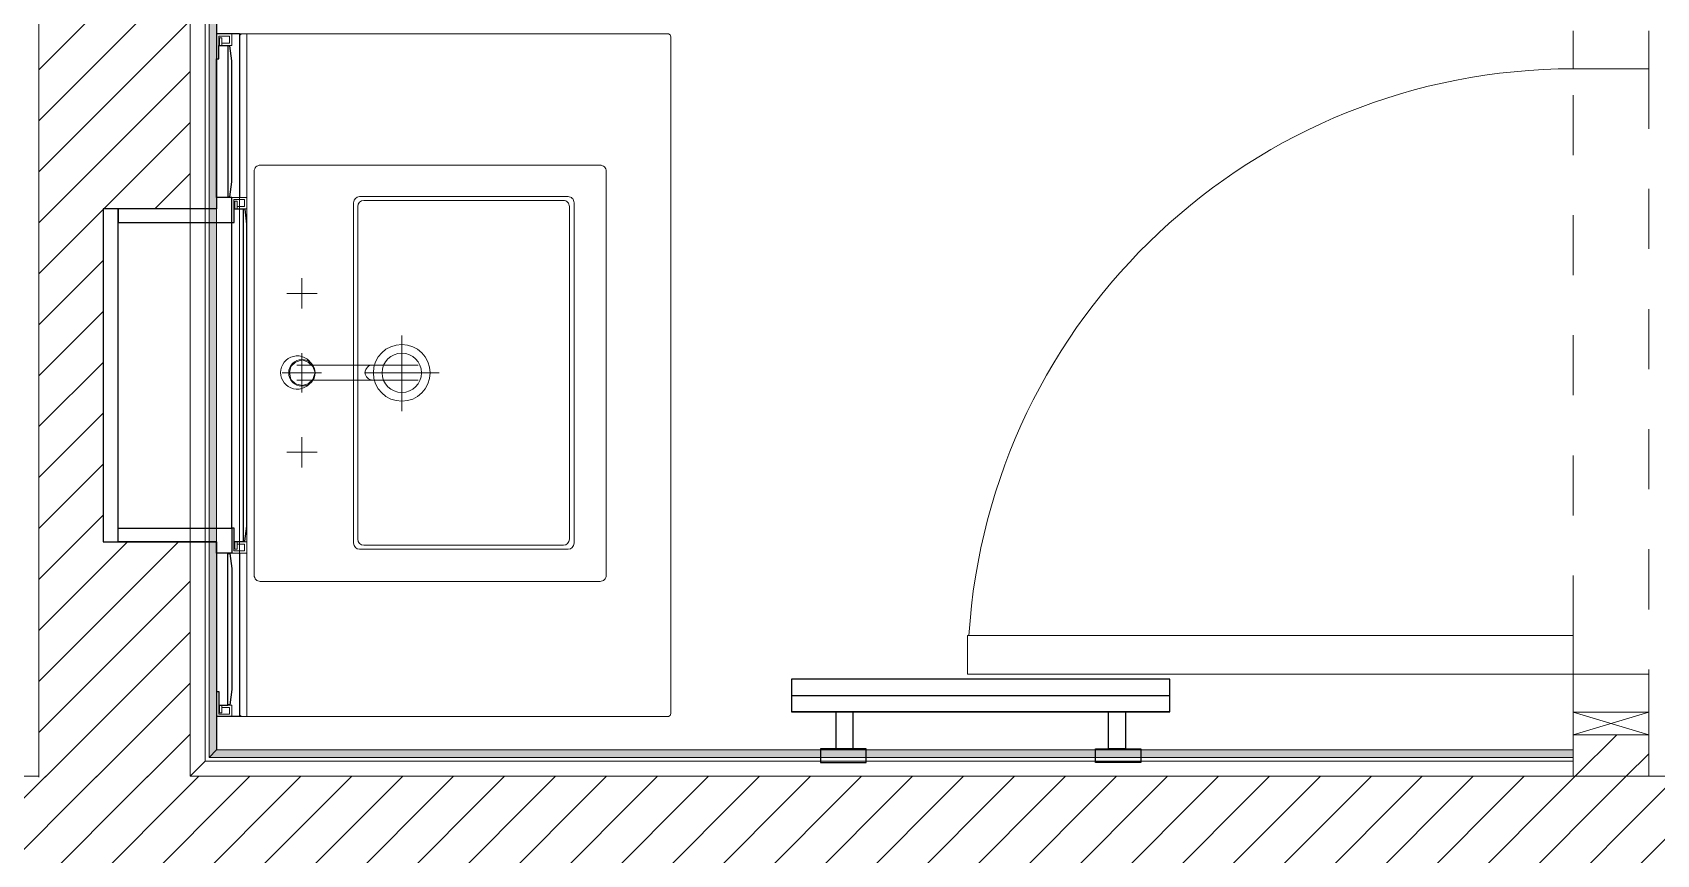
# Model space of a CAD drawing. Header units: millimetres. Extents: x -18512 to 101824, y -95768 to 52898.
# Drawn here: x 62143 to 64288, y -53601 to -52514 of the extents above; entities that cross this region are included whole.
import ezdxf

# ---------------------------------------------------------------- set-up
doc = ezdxf.new("R2010")
doc.units = ezdxf.units.MM
doc.header["$LTSCALE"] = 25
doc.linetypes.add('CENTER2', pattern=[28.575, 19.05, -3.175, 3.175, -3.175])
doc.linetypes.add('Dash', pattern=[6.35, 3.175, -3.175])
doc.layers.get('0').update_dxf_attribs({"color": 254, "lineweight": 0})
for name, color, linetype in [('1_Wall finish', 2, 'Continuous'), ('2_Doors', 2, 'Continuous'), ('3_Joinery', 1, 'Continuous'), ('AR WALL HATCH', 8, 'Continuous'), ('HAT', 8, 'Continuous')]:
    doc.layers.add(name, color=color, linetype=linetype)
for name, color, linetype, lineweight in [('_FW_FUR_FIXED', 62, 'Continuous', 0), ('A-DOOR', 31, 'Continuous', 18), ('A-WOODEN DOOR FRAM', 9, 'Continuous', 9), ('A700-2 Joinery', 90, 'Continuous', 15), ('hatch', 252, 'Continuous', 0), ('I-FLR-TILE', 253, 'Continuous', 9), ('I-WALL', 2, 'Continuous', 9), ('S-COLS', 6, 'Continuous', 9)]:
    doc.layers.add(name, color=color, linetype=linetype, lineweight=lineweight)
pattern_1 = [(37.5, (59229.075, -102497.3092), (-0.16000313, 4.89413237), [0, -3.8608, 0, -4.318, 0, -4.1275]), (7.5, (59229.075, -102497.309), (4.4952328, 7.168251), [0, -2.0828, 0, -3.4798, 0, -1.3335]), (327.5, (59225.951, -102497.3092), (7.9099237, 0.01437185), [0, -1.27, 0, -4.572, 0, -5.969]), (317.5, (59225.951, -102497.309), (7.6355645, 2.2292932), [0, -0.635, 0, -2.9972, 0, -3.429])]
pattern_2 = [(45, (59229.075, -102497.31), (-33.67596, 33.67596), [])]

# ---------------------------------------------------------------- blocks, each defined once
blk = doc.blocks.new('E  Naga_Single-Panel3 - NAGA-Formal Powder Room Door _WD04_-9060552-FIRST FLOOR PLAN')
at = {"layer": 'A-DOOR', "lineweight": 18}
for p, q in [((400, 850), (349, 850)), ((349, 850), (349, 50)), ((400, 50), (400, 850)), ((-400, 50), (-450, 50)), ((-400, -50), (-400, 50)), ((349, 50), (400, 50)), ((400, -50), (400, 50)), ((400, 50), (450, 50)), ((400, 50), (400, -50)), ((-400, -50), (-450, -50)), ((450, -50), (400, -50))]:
    blk.add_line(p, q, dxfattribs=at)
at = {"layer": 'A-DOOR'}
blk.add_arc((400, 50), 800, 93.6551, 180, dxfattribs=at)
blk = doc.blocks.new('gruyjruk')
at = {"layer": 'A700-2 Joinery', "elevation": 0}
blk.add_lwpolyline([(10393.5, 1765.8), (10383.5, 1765.8), (10383.5, 1756.8), (10397.5, 1756.8), (10397.5, 1786.8), (10400.5, 1786.8), (10400.5, 1753.8), (10380.5, 1753.8), (10380.5, 1768.8), (10396.5, 1768.8), (10396.5, 1758.8), (10393.5, 1758.8), (10393.5, 1768.8)], dxfattribs=at)
blk = doc.blocks.new('dffghdjh')
at = {"layer": '3_Joinery', "linetype": 'ByBlock'}
blk.add_line((33754, 8583), (33754, 9083), dxfattribs=at)
at = {"layer": '3_Joinery', "linetype": 'ByBlock', "elevation": 0}
for points in [[(33732.5, 9083), (33732.5, 8583)], [(33775.5, 9083), (33775.5, 8583)]]:
    blk.add_lwpolyline(points, dxfattribs=at)
at = {"layer": '3_Joinery', "linetype": 'ByBlock'}
for points in [[(33732.5, 9083), (33732.5, 8583), (33775.5, 8583), (33775.5, 9083)], [(33842.5, 8984.6), (33824.3, 8984.6), (33824.3, 9044.7), (33842.5, 9044.7)], [(33824.3, 9001.7), (33775.5, 9001.7), (33775.5, 9024.3), (33824.3, 9024.3)], [(33842.5, 8681.5), (33824.3, 8681.5), (33824.3, 8621.3), (33842.5, 8621.3)], [(33824.3, 8664.3), (33775.5, 8664.3), (33775.5, 8641.7), (33824.3, 8641.7)]]:
    blk.add_lwpolyline(points, close=True, dxfattribs=at)
blk = doc.blocks.new('031555030')
at = {"color": 8, "linetype": 'CENTER2', "ltscale": 30}
for p, q in [((170.6, 381.9), (170.6, 421.9)), ((275.6, 375.9), (275.6, 427.9)), ((380.6, 381.9), (380.6, 421.9)), ((150.6, 401.9), (190.6, 401.9)), ((301.6, 401.9), (249.6, 401.9)), ((360.6, 401.9), (400.6, 401.9)), ((275.6, 319.4), (275.6, 220.8)), ((224.9, 270.1), (324.8, 270.1))]:
    blk.add_line(p, q, dxfattribs=at)
at = {"linetype": 'Continuous'}
for p, q in [((42.6, 325.7), (42.6, 50.4)), ((50.6, 333.7), (500.5, 333.7)), ((55.8, 328.1), (495.4, 328.1)), ((508.5, 325.7), (508.5, 50.4)), ((47.8, 320.1), (47.8, 56.6)), ((503.4, 320.1), (503.4, 56.6)), ((55.8, 48.6), (495.4, 48.6)), ((50.6, 42.4), (500.5, 42.4))]:
    blk.add_line(p, q, dxfattribs=at)
blk.add_lwpolyline([(8, 465), (542, 465, -0.414214), (550, 457), (550, 8, -0.414214), (542, 0), (8, 0, -0.414214), (0, 8), (0, 457, -0.414214)], format="xyb", close=True)
for centre, radius in [((275.6, 401.9), 17.5), ((275.6, 270.1), 37.5), ((275.6, 270.1), 26)]:
    blk.add_circle(centre, radius, dxfattribs=at)
for centre, start, end in [((50.6, 325.7), 90, 180), ((55.8, 320.1), 90, 180), ((495.4, 320.1), 0, 90), ((500.5, 325.7), 0, 90), ((50.6, 50.4), 180, 270), ((55.8, 56.6), 180, 270), ((495.4, 56.6), 270, 0), ((500.5, 50.4), 270, 0)]:
    blk.add_arc(centre, 8, start, end, dxfattribs=at)

msp = doc.modelspace()

# ---------------------------------------------------------------- hatches: boundary and pattern name
at = {"layer": 'AR WALL HATCH', "lineweight": 5}
h = msp.add_hatch(dxfattribs=at)
h.set_pattern_fill('ANSI31', color=256, scale=15, style=0)
h.set_pattern_definition(pattern_2)
h.paths.add_polyline_path([(62350.9, -52747.3), (62235.9, -52747.3), (62235.9, -53187.3), (62350.9, -53187.3), (62350.9, -53498.4), (62150.9, -53498.4), (62150.9, -50757.6), (62350.9, -50757.6), (62150.9, -50916.8), (62150.9, -51518.8), (62350.9, -51518.8), (62350.9, -50916.8), (62350.9, -50784.6)])
h.paths.add_polyline_path([(61900.9, -53187.3), (62016, -53187.3), (62016, -52747.3), (61900.9, -52747.3), (61900.9, -51518.8), (62100.9, -51518.8), (62100.9, -50916.8), (61900.9, -50916.8), (61900.9, -50757.6), (62100.9, -50757.6), (62100.9, -53498.4), (61900.9, -53498.4)])
h = msp.add_hatch(dxfattribs=at)
h.set_pattern_fill('ANSI31', color=256, scale=15, style=0)
h.set_pattern_definition(pattern_2)
h.paths.add_polyline_path([(64278.1, -52482.4), (64178.1, -52482.4), (64178.1, -51942.4), (64278.1, -51942.4)])
h.paths.add_polyline_path([(64178.1, -53442.4), (64278.1, -53442.4), (64278.1, -53497.4), (64178.1, -53497.4)])
h = msp.add_hatch(dxfattribs=at)
h.set_pattern_fill('ANSI31', color=256, scale=15, style=0)
h.set_pattern_definition(pattern_2)
h.paths.add_polyline_path([(64033.9, -53497.4), (64278.1, -53497.4), (64278.1, -53697.4), (62028.1, -53697.4), (62028.1, -53497.4), (63545.8, -53497.4)], flags=0)
h = msp.add_hatch(dxfattribs=at)
h.set_pattern_fill('ANSI31', color=256, scale=15, style=0)
h.set_pattern_definition(pattern_2)
h.paths.add_polyline_path([(64278.1, -53497.4), (65678.1, -53497.4), (65678.1, -53697.4), (64278.1, -53697.4), (64278.1, -53570.7)], flags=0)
at = {"layer": 'HAT'}
h = msp.add_hatch(dxfattribs=at)
h.set_pattern_fill('AR-SAND', color=256, scale=0.1, style=0)
h.set_pattern_definition(pattern_1)
h.paths.add_polyline_path([(62375.9, -51443.8), (62375.9, -53472.4), (62385.9, -53462.4), (62385.9, -51443.8)])
h = msp.add_hatch(dxfattribs=at)
h.set_pattern_fill('AR-SAND', color=256, scale=0.1, style=0)
h.set_pattern_definition(pattern_1)
h.paths.add_polyline_path([(62375.9, -53472.4), (64178.1, -53472.4), (64178.1, -53462.4), (62385.9, -53462.4)])

# ---------------------------------------------------------------- linework, layer by layer
at = {"color": 1, "elevation": 0}
for points in [[(62652.1, -52953.9), (62492.1, -52953.9)], [(62492.1, -52973.7), (62652.1, -52973.7)]]:
    msp.add_lwpolyline(points, dxfattribs=at)
at = {"color": 1}
for centre, radius, start, end in [((62492.5, -52963.8, 0), 22, 26.7588, 333.2412), ((62592.1, -52963.8, 0), 9.91, 90, 270)]:
    msp.add_arc(centre, radius, start, end, dxfattribs=at)
at = {"layer": '1_Wall finish', "color": 1}
for p, q in [((62416, -52516.4, 0), (62385.9, -52516.4, 0)), ((62416, -53418.3, 0), (62385.9, -53418.3, 0))]:
    msp.add_line(p, q, dxfattribs=at)
at = {"layer": '1_Wall finish', "color": 2, "elevation": 0}
for points in [[(62385.9, -50687.4), (62385.9, -52733.4)], [(62385.9, -53187.3), (62385.9, -53462.4)]]:
    msp.add_lwpolyline(points, dxfattribs=at)
at = {"layer": '1_Wall finish'}
msp.add_lwpolyline([(62385.9, -51665.1), (62385.9, -52747.3), (62235.9, -52747.3), (62236, -53187.3), (62385.9, -53187.3), (62385.9, -53462.4)], dxfattribs=at)
at = {"layer": '1_Wall finish', "color": 1, "elevation": 0}
for points in [[(62416, -52516.4), (62416, -52732.3)], [(62416, -53202.3), (62416, -53418.3)]]:
    msp.add_lwpolyline(points, dxfattribs=at)
at = {"layer": '2_Doors', "color": 240, "elevation": 0}
for points in [[(62400.9, -52731.8), (62403.4, -52731.8), (62406, -52711.8), (62406, -52551.9), (62403.4, -52531.9), (62400.9, -52531.9), (62400.9, -52731.8)], [(62421, -53186.8), (62423.4, -53186.8), (62425.9, -53166.8), (62425.9, -52767.8), (62423.5, -52747.8), (62421, -52747.8), (62421, -53186.8)], [(62400.9, -53202.8), (62403.4, -53202.8), (62406, -53222.8), (62406, -53382.8), (62403.4, -53402.8), (62400.9, -53402.8), (62400.9, -53202.8)]]:
    msp.add_lwpolyline(points, dxfattribs=at)
at = {"layer": '3_Joinery', "color": 2}
for p, q in [((62385.9, -52516.4, 0), (62385.9, -52747.3, 0)), ((62385.9, -53187.3, 0), (62385.9, -53418.3, 0))]:
    msp.add_line(p, q, dxfattribs=at)
at = {"layer": '3_Joinery', "color": 2, "elevation": 0}
for points in [[(62385.9, -52549.4), (62388.9, -52549.4), (62388.9, -52531.4), (62400.9, -52531.4), (62400.9, -52732.3), (62385.9, -52732.3), (62385.9, -52549.4)], [(62409, -52747.3), (62421, -52747.3), (62421, -53187.3), (62409, -53187.3), (62409, -53169.3), (62406, -53169.3), (62406, -52765.3), (62409, -52765.3), (62409, -52747.3)], [(62385.9, -53385.3), (62388.9, -53385.3), (62388.9, -53403.3), (62400.9, -53403.3), (62400.9, -53202.3), (62385.9, -53202.3), (62385.9, -53385.3)]]:
    msp.add_lwpolyline(points, dxfattribs=at)
at = {"layer": '3_Joinery', "color": 2}
for points in [[(62406, -52765.3), (62406, -52732.3), (62385.9, -52732.3), (62385.9, -52747.3), (62256, -52747.3), (62256, -52765.3)], [(62235.9, -53187.3), (62255.9, -53187.3), (62256, -52747.3), (62236, -52747.3)], [(62406, -53169.3), (62406, -53202.3), (62385.9, -53202.3), (62385.9, -53187.3), (62255.9, -53187.3), (62255.9, -53169.3)]]:
    msp.add_lwpolyline(points, close=True, dxfattribs=at)
at = {"layer": '_FW_FUR_FIXED', "lineweight": 9}
for points in [[(62385.9, -52516.4), (62983, -52516.4)], [(62418.9, -52516.4), (62416.9, -52517.6), (62416, -52520.1)], [(62416, -53414.5), (62416, -52520.1)], [(62425.9, -53418.3), (62425.9, -52516.4)], [(62985.9, -52520.1), (62985, -52517.6), (62983, -52516.4)], [(62985.9, -52520.1), (62985.9, -53414.5)], [(62499.1, -52946.8), (62490.1, -52949.9), (62484.2, -52955.8), (62482.2, -52963.8), (62484.2, -52972.8), (62490.1, -52978.8), (62499.1, -52980.8), (62507.1, -52978.8), (62513, -52972.8), (62516, -52963.8), (62513, -52955.8), (62507.1, -52949.9), (62499.1, -52946.8)], [(62983, -53418.3), (62385.9, -53418.3)], [(62416, -53414.5), (62416.9, -53417), (62418.9, -53418.3)], [(62985.9, -53414.5), (62985, -53417), (62983, -53418.3)]]:
    msp.add_lwpolyline(points, dxfattribs=at)
at = {"layer": 'A-WOODEN DOOR FRAM'}
msp.add_lwpolyline([(64278.1, -53412.4), (64278.1, -53442.4), (64178.1, -53442.4), (64178.1, -53412.4)], close=True, dxfattribs=at)
for points in [[(64178.1, -53442.4), (64278.1, -53412.4)], [(64278.1, -53442.4), (64178.1, -53412.4)]]:
    msp.add_lwpolyline(points, dxfattribs=at)
at = {"layer": 'hatch', "linetype": 'Dash', "lineweight": 9}
for p, q in [((64178.1, -53311.4), (64178.1, -52562.4)), ((64278.1, -52562.4), (64278.1, -53362.4))]:
    msp.add_line(p, q, dxfattribs=at)
at = {"layer": 'I-FLR-TILE', "lineweight": 13}
for points in [[(62375.9, -51443.8), (62375.9, -53472.4), (62385.9, -53462.4), (62385.9, -51443.8)], [(62350.9, -51468.8), (62370.9, -51448.8), (62370.9, -53477.4), (62350.9, -53497.4)], [(62375.9, -53472.4), (64178.1, -53472.4), (64178.1, -53462.4), (62385.9, -53462.4)], [(62350.9, -53497.4), (62370.9, -53477.4), (64178.1, -53477.4), (64178.1, -53497.4)]]:
    msp.add_lwpolyline(points, close=True, dxfattribs=at)
at = {"layer": 'I-WALL'}
for p, q in [((64178.1, -53442.4), (64278.1, -53442.4)), ((64178.1, -53442.4), (64178.1, -53497.4)), ((64278.1, -53442.4), (64278.1, -53497.4)), ((62150.9, -53497.4), (62100.9, -53497.4)), ((62150.9, -53497.4), (62100.9, -53497.4)), ((64178.1, -53497.4), (62350.9, -53497.4)), ((64066.3, -53497.4), (64278.1, -53497.4))]:
    msp.add_line(p, q, dxfattribs=at)
for points in [[(62350.9, -50757.6), (62350.9, -50757.6), (62350.9, -50652.4), (62350.9, -50757.6), (62248.1, -50757.6), (62150.9, -50757.6), (62150.9, -53498.4)], [(62350.9, -53497.4), (62350.9, -51468.8)]]:
    msp.add_lwpolyline(points, dxfattribs=at)
at = {"layer": 'S-COLS', "color": 8}
msp.add_line((65678.1, -53497.4), (64066.3, -53497.4), dxfattribs=at)

# ---------------------------------------------------------------- block references
at = {"color": 6, "rotation": 180}
for p in [(72786.4, -50762.6, 0), (72806.4, -50978.5, 0)]:
    msp.add_blockref('gruyjruk', p, dxfattribs=at)
at = {"color": 252, "lineweight": 9, "extrusion": (0, 0, -1), "xscale": -1, "zscale": -1, "rotation": 270}
msp.add_blockref('031555030', (-62900.6, -53239.8, 0), dxfattribs=at)
at = {"color": 6, "xscale": -1}
for p in [(72806.4, -54956.2, 0), (72786.4, -55172.1, 0)]:
    msp.add_blockref('gruyjruk', p, dxfattribs=at)
at = {"color": 6, "lineweight": 0, "rotation": 270}
msp.add_blockref('dffghdjh', (54562.4, -19636.6, 0), dxfattribs=at)
at = {"layer": 'A-DOOR', "xscale": -1, "rotation": 90}
msp.add_blockref('E  Naga_Single-Panel3 - NAGA-Formal Powder Room Door _WD04_-9060552-FIRST FLOOR PLAN', (64228.1, -52962.4), dxfattribs=at)

doc.saveas('drawing.dxf')
